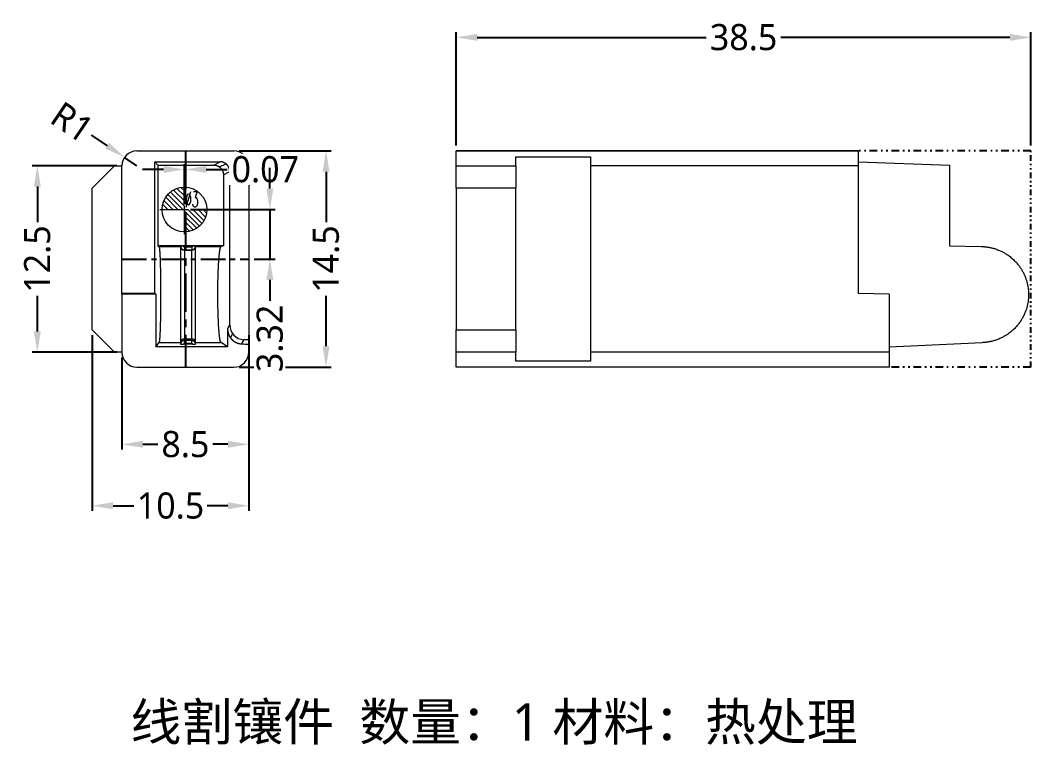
# Model space of a CAD drawing. Header units: millimetres. Extents: x 2455 to 2643, y 2006 to 2127.
# Drawn here: x 2575 to 2642.8, y 2006.4 to 2055 of the extents above; entities that cross this region are included whole.
import ezdxf
from ezdxf.enums import TextEntityAlignment as Align

# ---------------------------------------------------------------- set-up
doc = ezdxf.new("R2010")
doc.units = ezdxf.units.MM
doc.linetypes.add('CENTER', pattern=[50.8, 31.75, -6.35, 6.35, -6.35])
doc.linetypes.add('DIVIDE', pattern=[31.75, 12.7, -6.35, 0, -6.35, 0, -6.35])
doc.layers.add('21', color=7, linetype='Continuous', true_color=0xffffff)
doc.layers.add('dim', color=82, linetype='Continuous', lineweight=9)
doc.layers.add('epin', color=13, linetype='Continuous', lineweight=9)
doc.styles.add('Capful-A', font='')
doc.styles.add('TXT05', font='txt.shx', dxfattribs={"width": 0.5, "bigfont": 'gbcbig.shx'})
doc.styles.get('Capful-A').set_extended_font_data('Microsoft YaHei')
doc.dimstyles.new('Capful-A-1.0', dxfattribs={"dimscale": 0.7, "dimtxt": 2.5, "dimasz": 2.5, "dimexe": 1.5, "dimexo": 1, "dimgap": 1.5, "dimtad": 0, "dimdsep": 46, "dimtxsty": 'Capful-A', "dimcen": 0, "dimclrt": 2, "dimazin": 2, "dimtfac": 1, "dimtmove": 0, "dimatfit": 3, "dimfxl": 0, "dimtolj": 1, "dimtzin": 0, "dimarcsym": 0})

# ---------------------------------------------------------------- blocks, each defined once
blk = doc.blocks.new('*D30')
at = {"layer": 'Defpoints', "color": 0, "transparency": 16777216}
for p in [(2579.85, 2034.2), (2590.35, 2034.2), (2590.35, 2022.412)]:
    blk.add_point(p, dxfattribs=at)
at = {"layer": 'dim', "color": 0, "lineweight": -2, "transparency": 16777216}
for p, q in [((2579.85, 2033.851), (2579.85, 2022.062)), ((2590.35, 2033.851), (2590.35, 2022.062)), ((2581.25, 2022.412), (2582.64, 2022.412)), ((2588.95, 2022.412), (2587.561, 2022.412))]:
    blk.add_line(p, q, dxfattribs=at)
at = {"layer": 'dim', "color": 0, "transparency": 16777216}
for points in [[(2581.25, 2022.645), (2581.25, 2022.178), (2579.85, 2022.412)], [(2588.95, 2022.645), (2588.95, 2022.178), (2590.35, 2022.412)]]:
    blk.add_solid(points, dxfattribs=at)
at = {"layer": 'dim', "color": 2, "transparency": 16777216, "insert": (2585.1, 2022.412), "char_height": 1.75, "attachment_point": 5, "style": 'Capful-A', "bg_fill": 3, "box_fill_scale": 1.1, "bg_fill_color": 256, "bg_fill_true_color": 13158600, "bg_fill_transparency": 0}
blk.add_mtext('\\A1;10.5', dxfattribs=at)
blk = doc.blocks.new('*D31')
at = {"layer": 'Defpoints', "color": 0, "transparency": 16777216}
for p in [(2581.85, 2032.7), (2590.35, 2032.7), (2590.35, 2026.531)]:
    blk.add_point(p, dxfattribs=at)
at = {"layer": 'dim', "color": 0, "lineweight": -2, "transparency": 16777216}
for p, q in [((2581.85, 2032.351), (2581.85, 2026.181)), ((2590.35, 2032.351), (2590.35, 2026.181)), ((2583.25, 2026.531), (2584.254, 2026.531)), ((2588.95, 2026.531), (2587.947, 2026.531))]:
    blk.add_line(p, q, dxfattribs=at)
at = {"layer": 'dim', "color": 0, "transparency": 16777216}
for points in [[(2583.25, 2026.764), (2583.25, 2026.298), (2581.85, 2026.531)], [(2588.95, 2026.764), (2588.95, 2026.298), (2590.35, 2026.531)]]:
    blk.add_solid(points, dxfattribs=at)
at = {"layer": 'dim', "color": 2, "transparency": 16777216, "insert": (2586.1, 2026.531), "char_height": 1.75, "attachment_point": 5, "style": 'Capful-A', "bg_fill": 3, "box_fill_scale": 1.1, "bg_fill_color": 256, "bg_fill_true_color": 13158600, "bg_fill_transparency": 0}
blk.add_mtext('\\A1;8.5', dxfattribs=at)
blk = doc.blocks.new('*D32')
at = {"layer": 'Defpoints', "color": 0, "transparency": 16777216}
for p in [(2589.35, 2046.2), (2595.523, 2046.2), (2589.35, 2031.7)]:
    blk.add_point(p, dxfattribs=at)
at = {"layer": 'dim', "color": 0, "lineweight": -2, "transparency": 16777216}
for p, q in [((2589.7, 2046.2), (2595.873, 2046.2)), ((2595.523, 2044.8), (2595.523, 2041.411)), ((2595.523, 2033.1), (2595.523, 2036.49)), ((2589.7, 2031.7), (2595.873, 2031.7))]:
    blk.add_line(p, q, dxfattribs=at)
at = {"layer": 'dim', "color": 0, "transparency": 16777216}
for points in [[(2595.29, 2044.8), (2595.757, 2044.8), (2595.523, 2046.2)], [(2595.29, 2033.1), (2595.757, 2033.1), (2595.523, 2031.7)]]:
    blk.add_solid(points, dxfattribs=at)
at = {"layer": 'dim', "color": 2, "transparency": 16777216, "insert": (2595.523, 2038.95), "char_height": 1.75, "attachment_point": 5, "rotation": 90, "style": 'Capful-A', "bg_fill": 3, "box_fill_scale": 1.1, "bg_fill_color": 256, "bg_fill_true_color": 13158600, "bg_fill_transparency": 0}
blk.add_mtext('\\A1;14.5', dxfattribs=at)
blk = doc.blocks.new('epin_ejp_3')
at = {"layer": 'epin'}
h = blk.add_hatch(dxfattribs=at)
h.set_pattern_fill('_ANSI31', color=123, scale=0.075, angle=90)
h.set_pattern_definition([(135, (-191.06214, 45.0218), (-0.1683798, -0.1683798), [])])
h.paths.add_polyline_path([(0, 1.5, 0.4142136), (-1.5, 0), (0, 0)])
h.paths.add_polyline_path([(1.5, 0), (0, 0), (0, -1.5, 0.4142136)])
at = {"layer": 'epin', "color": 1, "linetype": 'CENTER', "ltscale": 0.06}
for p, q in [((0, -1.65), (0, 1.65)), ((-1.65, 0), (1.65, 0))]:
    blk.add_line(p, q, dxfattribs=at)
at = {"layer": 'epin'}
blk.add_circle((0, 0), 1.5, dxfattribs=at)
at = {"layer": 'epin', "color": 6, "style": 'TXT05', "width": 0.5}
blk.add_text('%%c3', height=1.05, dxfattribs=at).set_placement((0.4975, 0.675), align=Align.MIDDLE)
blk = doc.blocks.new('*D34')
at = {"layer": 'Defpoints', "color": 0, "transparency": 16777216}
for p in [(2582.022, 2045.76), (2582.85, 2045.2)]:
    blk.add_point(p, dxfattribs=at)
at = {"layer": 'dim', "color": 0, "lineweight": -2, "transparency": 16777216}
for p, q in [((2579.702, 2047.328), (2580.862, 2046.544)), ((2582.85, 2045.2), (2582.022, 2045.76))]:
    blk.add_line(p, q, dxfattribs=at)
at = {"layer": 'dim', "color": 0, "transparency": 16777216}
blk.add_solid([(2580.993, 2046.738), (2580.731, 2046.351), (2582.022, 2045.76)], dxfattribs=at)
at = {"layer": 'dim', "color": 2, "transparency": 16777216, "insert": (2578.522, 2048.125), "char_height": 1.75, "attachment_point": 5, "rotation": 325.95114, "style": 'Capful-A', "bg_fill": 3, "box_fill_scale": 1.1, "bg_fill_color": 256, "bg_fill_true_color": 13158600, "bg_fill_transparency": 0}
blk.add_mtext('\\A1;R1', dxfattribs=at)
blk = doc.blocks.new('*D35')
at = {"layer": 'Defpoints', "color": 0, "transparency": 16777216}
for p in [(2586.1, 2044.954), (2586.035, 2042.266), (2586.1, 2042.266)]:
    blk.add_point(p, dxfattribs=at)
at = {"layer": 'dim', "color": 0, "lineweight": -2, "transparency": 16777216}
for p, q in [((2586.035, 2042.616), (2586.035, 2045.303)), ((2586.1, 2042.616), (2586.1, 2045.303)), ((2584.635, 2044.954), (2583.235, 2044.954)), ((2586.035, 2044.954), (2586.1, 2044.954)), ((2587.5, 2044.954), (2588.9, 2044.954))]:
    blk.add_line(p, q, dxfattribs=at)
at = {"layer": 'dim', "color": 0, "transparency": 16777216}
for points in [[(2584.635, 2045.187), (2584.635, 2044.72), (2586.035, 2044.954)], [(2587.5, 2045.187), (2587.5, 2044.72), (2586.1, 2044.954)]]:
    blk.add_solid(points, dxfattribs=at)
at = {"layer": 'dim', "color": 2, "transparency": 16777216, "insert": (2591.453, 2044.954), "char_height": 1.75, "attachment_point": 5, "style": 'Capful-A', "bg_fill": 3, "box_fill_scale": 1.1, "bg_fill_color": 256, "bg_fill_true_color": 13158600, "bg_fill_transparency": 0}
blk.add_mtext('\\A1;0.07', dxfattribs=at)
blk = doc.blocks.new('*D36')
at = {"layer": 'Defpoints', "color": 0, "transparency": 16777216}
for p in [(2586.1, 2042.266), (2590.35, 2038.95), (2591.759, 2038.95)]:
    blk.add_point(p, dxfattribs=at)
at = {"layer": 'dim', "color": 0, "lineweight": -2, "transparency": 16777216}
for p, q in [((2591.759, 2043.666), (2591.759, 2045.066)), ((2586.45, 2042.266), (2592.109, 2042.266)), ((2591.759, 2042.266), (2591.759, 2038.95)), ((2590.7, 2038.95), (2592.109, 2038.95)), ((2591.759, 2037.55), (2591.759, 2036.15))]:
    blk.add_line(p, q, dxfattribs=at)
at = {"layer": 'dim', "color": 0, "transparency": 16777216}
for points in [[(2591.526, 2043.666), (2591.992, 2043.666), (2591.759, 2042.266)], [(2591.526, 2037.55), (2591.992, 2037.55), (2591.759, 2038.95)]]:
    blk.add_solid(points, dxfattribs=at)
at = {"layer": 'dim', "color": 2, "transparency": 16777216, "insert": (2591.759, 2033.629), "char_height": 1.75, "attachment_point": 5, "rotation": 90, "style": 'Capful-A', "bg_fill": 3, "box_fill_scale": 1.1, "bg_fill_color": 256, "bg_fill_true_color": 13158600, "bg_fill_transparency": 0}
blk.add_mtext('\\A1;3.32', dxfattribs=at)
blk = doc.blocks.new('*D37')
at = {"layer": 'Defpoints', "color": 0, "transparency": 16777216}
for p in [(2576.177, 2045.2), (2581.85, 2045.2), (2581.85, 2032.7)]:
    blk.add_point(p, dxfattribs=at)
at = {"layer": 'dim', "color": 0, "lineweight": -2, "transparency": 16777216}
for p, q in [((2581.501, 2045.2), (2575.828, 2045.2)), ((2576.177, 2043.8), (2576.177, 2041.411)), ((2576.177, 2034.1), (2576.177, 2036.49)), ((2581.501, 2032.7), (2575.828, 2032.7))]:
    blk.add_line(p, q, dxfattribs=at)
at = {"layer": 'dim', "color": 0, "transparency": 16777216}
for points in [[(2575.944, 2043.8), (2576.411, 2043.8), (2576.177, 2045.2)], [(2575.944, 2034.1), (2576.411, 2034.1), (2576.177, 2032.7)]]:
    blk.add_solid(points, dxfattribs=at)
at = {"layer": 'dim', "color": 2, "transparency": 16777216, "insert": (2576.177, 2038.95), "char_height": 1.75, "attachment_point": 5, "rotation": 90, "style": 'Capful-A', "bg_fill": 3, "box_fill_scale": 1.1, "bg_fill_color": 256, "bg_fill_true_color": 13158600, "bg_fill_transparency": 0}
blk.add_mtext('\\A1;12.5', dxfattribs=at)
blk = doc.blocks.new('*D45')
at = {"layer": 'Defpoints', "color": 0, "transparency": 16777216}
for p in [(2642.753, 2053.807), (2604.253, 2046.2), (2642.753, 2046.2)]:
    blk.add_point(p, dxfattribs=at)
at = {"layer": 'dim', "color": 0, "lineweight": -2, "transparency": 16777216}
for p, q in [((2604.253, 2046.55), (2604.253, 2054.157)), ((2642.753, 2046.55), (2642.753, 2054.157)), ((2605.653, 2053.807), (2621.003, 2053.807)), ((2641.353, 2053.807), (2626.003, 2053.807))]:
    blk.add_line(p, q, dxfattribs=at)
at = {"layer": 'dim', "color": 0, "transparency": 16777216}
for points in [[(2605.653, 2054.041), (2605.653, 2053.574), (2604.253, 2053.807)], [(2641.353, 2054.041), (2641.353, 2053.574), (2642.753, 2053.807)]]:
    blk.add_solid(points, dxfattribs=at)
at = {"layer": 'dim', "color": 2, "transparency": 16777216, "insert": (2623.503, 2053.807), "char_height": 1.75, "attachment_point": 5, "style": 'Capful-A', "bg_fill": 3, "box_fill_scale": 1.1, "bg_fill_color": 256, "bg_fill_true_color": 13158600, "bg_fill_transparency": 0}
blk.add_mtext('\\A1;38.5', dxfattribs=at)

msp = doc.modelspace()

# ---------------------------------------------------------------- linework, layer by layer
at = {"layer": '21', "color": 7, "linetype": 'Continuous', "lineweight": 18}
for p, q in [((2582.85, 2046.2), (2589.35, 2046.2)), ((2604.253, 2046.2), (2631.213, 2046.2)), ((2604.253, 2045.2), (2604.253, 2046.2)), ((2631.213, 2046.2), (2604.253, 2046.2)), ((2631.213, 2045.2), (2631.213, 2046.2)), ((2584.041, 2036.636), (2584.041, 2045.463)), ((2584.041, 2045.463), (2584.253, 2045.25)), ((2584.041, 2045.463), (2588.42, 2045.463)), ((2587.994, 2045.25), (2588.42, 2045.463)), ((2588.384, 2045.121), (2588.81, 2045.333)), ((2608.253, 2045.2), (2608.253, 2045.8)), ((2608.253, 2045.8), (2613.253, 2045.8)), ((2613.253, 2045.8), (2613.253, 2045.2)), ((2631.213, 2045.463), (2637.303, 2045.25)), ((2581.35, 2045.2), (2579.85, 2043.7)), ((2581.35, 2045.2), (2581.85, 2045.2)), ((2581.85, 2036.636), (2581.85, 2045.2)), ((2584.253, 2045.25), (2584.253, 2039.825)), ((2584.253, 2045.25), (2587.994, 2045.25)), ((2588.644, 2044.602), (2589.07, 2044.814)), ((2588.644, 2044.602), (2588.644, 2039.825)), ((2589.07, 2034.54), (2589.07, 2044.814)), ((2590.35, 2045.2), (2590.35, 2033.53)), ((2604.253, 2043.7), (2604.253, 2045.2)), ((2604.253, 2045.2), (2608.253, 2045.2)), ((2608.253, 2045.2), (2608.253, 2043.7)), ((2613.253, 2045.2), (2613.253, 2032.7)), ((2631.213, 2045.2), (2613.253, 2045.2)), ((2631.213, 2036.636), (2631.213, 2045.2)), ((2637.303, 2045.25), (2637.303, 2039.825)), ((2579.85, 2034.2), (2579.85, 2043.7)), ((2604.253, 2043.7), (2604.253, 2034.2)), ((2608.253, 2043.7), (2604.253, 2043.7)), ((2608.253, 2034.2), (2608.253, 2043.7)), ((2584.253, 2039.825), (2584.328, 2039.788)), ((2588.644, 2039.825), (2584.253, 2039.825)), ((2584.328, 2039.788), (2585.778, 2039.788)), ((2585.778, 2039.81), (2585.778, 2039.788)), ((2585.778, 2039.788), (2585.778, 2033.347)), ((2586.578, 2039.814), (2585.978, 2039.814)), ((2586.028, 2039.76), (2586.528, 2039.76)), ((2586.028, 2039.56), (2586.528, 2039.56)), ((2586.028, 2039.56), (2586.028, 2039.538)), ((2586.028, 2039.538), (2586.528, 2039.538)), ((2586.028, 2039.538), (2586.028, 2033.597)), ((2586.528, 2039.538), (2586.528, 2039.56)), ((2586.528, 2033.597), (2586.528, 2039.538)), ((2586.778, 2039.788), (2586.778, 2039.81)), ((2586.778, 2033.347), (2586.778, 2039.788)), ((2586.778, 2039.788), (2588.495, 2039.788)), ((2588.644, 2039.825), (2588.495, 2039.788)), ((2637.303, 2039.825), (2639.437, 2039.788)), ((2584.041, 2036.636), (2581.85, 2036.636)), ((2581.85, 2036.6), (2581.85, 2036.636)), ((2584.112, 2036.6), (2581.85, 2036.6)), ((2581.85, 2036.6), (2581.85, 2032.7)), ((2584.041, 2036.636), (2584.112, 2036.6)), ((2584.112, 2036.6), (2584.112, 2033.074)), ((2633.253, 2036.6), (2631.213, 2036.636)), ((2633.253, 2036.6), (2633.253, 2032.7)), ((2579.85, 2034.2), (2581.35, 2032.7)), ((2588.927, 2034.26), (2588.927, 2033.074)), ((2589.257, 2033.955), (2589.114, 2033.675)), ((2604.253, 2034.2), (2608.253, 2034.2)), ((2604.253, 2032.7), (2604.253, 2034.2)), ((2608.253, 2034.2), (2608.253, 2032.7)), ((2584.112, 2033.074), (2584.331, 2033.347)), ((2588.927, 2033.074), (2584.112, 2033.074)), ((2584.331, 2033.347), (2585.778, 2033.347)), ((2585.778, 2033.347), (2585.778, 2033.241)), ((2586.577, 2033.232), (2585.979, 2033.232)), ((2586.028, 2033.597), (2586.028, 2033.491)), ((2586.028, 2033.597), (2586.528, 2033.597)), ((2586.528, 2033.491), (2586.028, 2033.491)), ((2586.528, 2033.291), (2586.028, 2033.291)), ((2586.528, 2033.491), (2586.528, 2033.597)), ((2586.778, 2033.347), (2588.489, 2033.347)), ((2586.778, 2033.241), (2586.778, 2033.347)), ((2588.927, 2033.074), (2588.489, 2033.347)), ((2590.35, 2032.7), (2590.35, 2033.243)), ((2633.253, 2033.074), (2639.521, 2033.347)), ((2581.85, 2032.7), (2581.35, 2032.7)), ((2604.253, 2031.7), (2604.253, 2032.7)), ((2608.253, 2032.7), (2604.253, 2032.7)), ((2608.253, 2032.1), (2608.253, 2032.7)), ((2633.253, 2032.7), (2613.253, 2032.7)), ((2613.253, 2032.7), (2613.253, 2032.1)), ((2633.253, 2032.7), (2633.253, 2031.7)), ((2613.253, 2032.1), (2608.253, 2032.1)), ((2582.85, 2031.7), (2589.35, 2031.7)), ((2633.253, 2031.7), (2604.253, 2031.7))]:
    msp.add_line(p, q, dxfattribs=at)
at = {"layer": '21', "color": 6, "linetype": 'DIVIDE', "ltscale": 0.04}
for p, q in [((2642.753, 2046.2), (2631.213, 2046.2)), ((2642.753, 2031.7), (2633.253, 2031.7))]:
    msp.add_line(p, q, dxfattribs=at)
at = {"layer": '21', "color": 6, "linetype": 'DIVIDE', "ltscale": 0.03}
msp.add_line((2642.753, 2031.7), (2642.753, 2046.2), dxfattribs=at)
at = {"layer": '21', "color": 2, "linetype": 'Continuous', "lineweight": 18}
msp.add_circle((2586.035, 2042.266), 1.5, dxfattribs=at)
at = {"layer": '21', "color": 7, "linetype": 'Continuous', "lineweight": 18}
for centre, radius, start, end in [((2582.85, 2045.2), 1, 90, 180), ((2589.35, 2045.2), 1, 0, 90), ((2586.028, 2039.81), 0.05, 175.99322, 269.99502), ((2586.528, 2039.81), 0.05, 270.00929, 4.00246), ((2586.028, 2033.241), 0.05, 90.02828, 190.0737), ((2586.528, 2033.241), 0.05, 349.93319, 89.96484), ((2582.85, 2032.7), 1, 180, 270), ((2589.35, 2032.7), 1, 270, 0)]:
    msp.add_arc(centre, radius, start, end, dxfattribs=at)
for centre, major_axis, ratio, start_param, end_param in [((2585.978, 2039.81), (-0.2, 0), 0.017452, 4.711985, 6.283132), ((2586.028, 2039.788), (-0.25, 0), 0.999848, 0, 1.570796), ((2586.528, 2039.814), (0, -0.25), 0.999848, 0.000014, 1.557109), ((2586.528, 2039.788), (0.25, 0), 0.999848, 4.712389, 6.283185), ((2586.578, 2039.81), (-0.2, 0), 0.017452, 3.141593, 4.712763), ((2590.073, 2034.55), (0.46, 0.902), 0.988321, 2.046933, 3.564481), ((2586.028, 2033.347), (-0.25, 0), 0.999048, 4.712389, 6.283185), ((2586.528, 2033.347), (0.25, 0), 0.999048, 0, 1.570796)]:
    msp.add_ellipse(centre, major_axis=major_axis, ratio=ratio, start_param=start_param, end_param=end_param, dxfattribs=at)
for points, knots in [([(2589.07, 2044.814), (2589.07, 2044.818), (2589.07, 2044.827), (2589.069, 2044.839), (2589.069, 2044.852), (2589.068, 2044.864), (2589.067, 2044.876), (2589.066, 2044.889), (2589.064, 2044.901), (2589.062, 2044.914), (2589.06, 2044.926), (2589.058, 2044.939), (2589.055, 2044.951), (2589.052, 2044.964), (2589.049, 2044.976), (2589.046, 2044.988), (2589.042, 2045.001), (2589.039, 2045.013), (2589.035, 2045.025), (2589.03, 2045.037), (2589.026, 2045.05), (2589.021, 2045.062), (2589.016, 2045.074), (2589.01, 2045.086), (2589.005, 2045.097), (2588.999, 2045.109), (2588.993, 2045.121), (2588.986, 2045.132), (2588.98, 2045.144), (2588.973, 2045.155), (2588.966, 2045.166), (2588.959, 2045.178), (2588.951, 2045.189), (2588.943, 2045.199), (2588.935, 2045.21), (2588.927, 2045.221), (2588.918, 2045.231), (2588.909, 2045.241), (2588.9, 2045.251), (2588.891, 2045.261), (2588.881, 2045.271), (2588.872, 2045.281), (2588.862, 2045.29), (2588.852, 2045.299), (2588.841, 2045.308), (2588.831, 2045.317), (2588.82, 2045.326), (2588.809, 2045.334), (2588.798, 2045.342), (2588.786, 2045.35), (2588.774, 2045.358), (2588.763, 2045.366), (2588.751, 2045.373), (2588.738, 2045.38), (2588.726, 2045.387), (2588.714, 2045.393), (2588.701, 2045.399), (2588.688, 2045.405), (2588.675, 2045.411), (2588.662, 2045.417), (2588.648, 2045.422), (2588.635, 2045.427), (2588.621, 2045.431), (2588.608, 2045.436), (2588.594, 2045.44), (2588.58, 2045.443), (2588.566, 2045.447), (2588.551, 2045.45), (2588.537, 2045.453), (2588.523, 2045.455), (2588.508, 2045.457), (2588.494, 2045.459), (2588.479, 2045.46), (2588.464, 2045.462), (2588.449, 2045.462), (2588.435, 2045.463), (2588.425, 2045.463), (2588.42, 2045.463)], [0, 0, 0, 0, 0.012134, 0.024299, 0.036496, 0.048725, 0.060986, 0.073279, 0.085603, 0.09796, 0.110348, 0.122768, 0.135221, 0.147705, 0.160221, 0.17277, 0.185351, 0.197963, 0.210608, 0.223285, 0.235995, 0.248736, 0.26151, 0.274317, 0.287155, 0.300026, 0.31293, 0.325866, 0.338834, 0.351835, 0.364868, 0.377934, 0.391033, 0.404164, 0.417328, 0.430524, 0.443753, 0.457015, 0.47031, 0.483637, 0.496997, 0.51039, 0.523816, 0.537274, 0.550766, 0.56429, 0.577848, 0.591438, 0.605061, 0.618718, 0.632407, 0.646129, 0.659885, 0.673674, 0.687495, 0.70135, 0.715238, 0.72916, 0.743114, 0.757102, 0.771123, 0.785177, 0.799265, 0.813386, 0.82754, 0.841728, 0.855949, 0.870203, 0.884491, 0.898812, 0.913167, 0.927555, 0.941977, 0.956433, 0.970921, 0.985444, 1, 1, 1, 1]), ([(2587.994, 2045.25), (2587.998, 2045.25), (2588.007, 2045.25), (2588.02, 2045.25), (2588.033, 2045.249), (2588.046, 2045.248), (2588.059, 2045.247), (2588.072, 2045.246), (2588.085, 2045.244), (2588.098, 2045.242), (2588.11, 2045.24), (2588.123, 2045.238), (2588.136, 2045.235), (2588.148, 2045.232), (2588.16, 2045.229), (2588.173, 2045.225), (2588.185, 2045.222), (2588.197, 2045.218), (2588.209, 2045.214), (2588.221, 2045.21), (2588.233, 2045.205), (2588.244, 2045.2), (2588.256, 2045.195), (2588.267, 2045.19), (2588.279, 2045.185), (2588.29, 2045.179), (2588.301, 2045.174), (2588.312, 2045.168), (2588.323, 2045.161), (2588.333, 2045.155), (2588.344, 2045.149), (2588.354, 2045.142), (2588.364, 2045.135), (2588.374, 2045.128), (2588.384, 2045.121), (2588.394, 2045.113), (2588.404, 2045.106), (2588.413, 2045.098), (2588.422, 2045.09), (2588.431, 2045.082), (2588.44, 2045.074), (2588.449, 2045.065), (2588.457, 2045.057), (2588.466, 2045.048), (2588.474, 2045.039), (2588.482, 2045.03), (2588.49, 2045.021), (2588.497, 2045.012), (2588.505, 2045.003), (2588.512, 2044.994), (2588.519, 2044.984), (2588.526, 2044.975), (2588.533, 2044.965), (2588.539, 2044.955), (2588.546, 2044.945), (2588.552, 2044.935), (2588.558, 2044.925), (2588.563, 2044.915), (2588.569, 2044.905), (2588.574, 2044.894), (2588.579, 2044.884), (2588.584, 2044.874), (2588.589, 2044.863), (2588.594, 2044.852), (2588.598, 2044.842), (2588.602, 2044.831), (2588.606, 2044.82), (2588.61, 2044.81), (2588.613, 2044.799), (2588.617, 2044.788), (2588.62, 2044.777), (2588.623, 2044.766), (2588.626, 2044.755), (2588.628, 2044.744), (2588.63, 2044.733), (2588.633, 2044.722), (2588.635, 2044.711), (2588.636, 2044.7), (2588.638, 2044.689), (2588.639, 2044.678), (2588.641, 2044.667), (2588.642, 2044.656), (2588.643, 2044.645), (2588.643, 2044.634), (2588.644, 2044.623), (2588.644, 2044.613), (2588.644, 2044.605), (2588.644, 2044.602)], [0, 0, 0, 0, 0.012845, 0.025665, 0.038458, 0.051225, 0.063965, 0.07668, 0.089369, 0.102031, 0.114668, 0.127278, 0.139862, 0.152421, 0.164953, 0.17746, 0.18994, 0.202394, 0.214823, 0.227226, 0.239602, 0.251953, 0.264278, 0.276577, 0.28885, 0.301097, 0.313319, 0.325514, 0.337684, 0.349828, 0.361947, 0.374039, 0.386106, 0.398147, 0.410163, 0.422153, 0.434117, 0.446055, 0.457968, 0.469855, 0.481717, 0.493553, 0.505363, 0.517148, 0.528908, 0.540641, 0.55235, 0.564033, 0.57569, 0.587322, 0.598929, 0.61051, 0.622066, 0.633596, 0.645102, 0.656581, 0.668036, 0.679465, 0.690869, 0.702248, 0.713601, 0.724929, 0.736232, 0.74751, 0.758763, 0.76999, 0.781193, 0.79237, 0.803522, 0.81465, 0.825752, 0.836829, 0.847881, 0.858908, 0.869911, 0.880888, 0.89184, 0.902768, 0.913671, 0.924549, 0.935402, 0.94623, 0.957033, 0.967812, 0.978566, 0.989295, 1, 1, 1, 1]), ([(2584.328, 2039.788), (2584.329, 2039.787), (2584.331, 2039.786), (2584.333, 2039.782), (2584.335, 2039.778), (2584.337, 2039.772), (2584.34, 2039.765), (2584.342, 2039.755), (2584.345, 2039.744), (2584.347, 2039.732), (2584.35, 2039.716), (2584.353, 2039.696), (2584.356, 2039.672), (2584.36, 2039.64), (2584.364, 2039.6), (2584.368, 2039.551), (2584.372, 2039.502), (2584.376, 2039.453), (2584.38, 2039.388), (2584.385, 2039.306), (2584.391, 2039.207), (2584.395, 2039.108), (2584.399, 2039.009), (2584.403, 2038.91), (2584.408, 2038.778), (2584.413, 2038.612), (2584.418, 2038.412), (2584.423, 2038.213), (2584.427, 2038.013), (2584.431, 2037.746), (2584.435, 2037.412), (2584.438, 2037.011), (2584.439, 2036.608), (2584.438, 2036.206), (2584.436, 2035.802), (2584.432, 2035.465), (2584.428, 2035.195), (2584.424, 2034.993), (2584.42, 2034.79), (2584.415, 2034.587), (2584.41, 2034.417), (2584.405, 2034.281), (2584.402, 2034.179), (2584.398, 2034.077), (2584.393, 2033.974), (2584.388, 2033.872), (2584.383, 2033.786), (2584.379, 2033.717), (2584.375, 2033.666), (2584.371, 2033.614), (2584.367, 2033.562), (2584.363, 2033.519), (2584.359, 2033.484), (2584.356, 2033.457), (2584.353, 2033.435), (2584.35, 2033.417), (2584.348, 2033.404), (2584.345, 2033.39), (2584.343, 2033.379), (2584.34, 2033.37), (2584.338, 2033.363), (2584.336, 2033.357), (2584.334, 2033.351), (2584.332, 2033.349), (2584.331, 2033.347)], [0, 0, 0, 0, 0.000488, 0.000977, 0.001953, 0.00293, 0.003906, 0.005859, 0.007812, 0.009766, 0.011719, 0.015625, 0.019531, 0.023438, 0.03125, 0.039062, 0.046875, 0.054688, 0.0625, 0.078125, 0.09375, 0.109375, 0.125, 0.140625, 0.15625, 0.1875, 0.21875, 0.25, 0.28125, 0.3125, 0.375, 0.4375, 0.5, 0.5625, 0.625, 0.6875, 0.71875, 0.75, 0.78125, 0.8125, 0.84375, 0.859375, 0.875, 0.890625, 0.90625, 0.921875, 0.9375, 0.945312, 0.953125, 0.960938, 0.96875, 0.976562, 0.980469, 0.984375, 0.988281, 0.990234, 0.992188, 0.994141, 0.996094, 0.99707, 0.998047, 0.999023, 0.999512, 1, 1, 1, 1]), ([(2586.028, 2039.76), (2586.028, 2039.734), (2586.028, 2039.709), (2586.028, 2039.661), (2586.028, 2039.639), (2586.028, 2039.602), (2586.028, 2039.587), (2586.028, 2039.566), (2586.028, 2039.561), (2586.028, 2039.56)], [0, 0, 0, 0, 0.25, 0.25, 0.5, 0.5, 0.75, 0.75, 1, 1, 1, 1]), ([(2586.528, 2039.56), (2586.531, 2039.56), (2586.536, 2039.56), (2586.544, 2039.561), (2586.553, 2039.562), (2586.561, 2039.562), (2586.569, 2039.564), (2586.577, 2039.565), (2586.585, 2039.567), (2586.593, 2039.569), (2586.601, 2039.571), (2586.609, 2039.574), (2586.617, 2039.577), (2586.625, 2039.58), (2586.633, 2039.583), (2586.641, 2039.587), (2586.649, 2039.591), (2586.656, 2039.596), (2586.664, 2039.6), (2586.671, 2039.605), (2586.678, 2039.61), (2586.685, 2039.616), (2586.692, 2039.621), (2586.699, 2039.627), (2586.705, 2039.634), (2586.712, 2039.641), (2586.718, 2039.647), (2586.724, 2039.655), (2586.73, 2039.662), (2586.736, 2039.671), (2586.741, 2039.68), (2586.747, 2039.69), (2586.753, 2039.7), (2586.758, 2039.712), (2586.763, 2039.724), (2586.767, 2039.736), (2586.771, 2039.75), (2586.774, 2039.764), (2586.776, 2039.779), (2586.778, 2039.794), (2586.778, 2039.805), (2586.778, 2039.81)], [0, 0, 0, 0, 0.020676, 0.041448, 0.062316, 0.083281, 0.104341, 0.125498, 0.14675, 0.168099, 0.189544, 0.211085, 0.232722, 0.254456, 0.276285, 0.298211, 0.320233, 0.342351, 0.364565, 0.386876, 0.409283, 0.431786, 0.454385, 0.477081, 0.501172, 0.525351, 0.547714, 0.571403, 0.596418, 0.622758, 0.650424, 0.679417, 0.709734, 0.741378, 0.774347, 0.808642, 0.844263, 0.881209, 0.91948, 0.959078, 1, 1, 1, 1]), ([(2586.528, 2039.76), (2586.528, 2039.749), (2586.528, 2039.737), (2586.528, 2039.712), (2586.528, 2039.7), (2586.528, 2039.675), (2586.528, 2039.663), (2586.528, 2039.641), (2586.528, 2039.63), (2586.528, 2039.611), (2586.528, 2039.602), (2586.528, 2039.587), (2586.528, 2039.58), (2586.528, 2039.57), (2586.528, 2039.567), (2586.528, 2039.562), (2586.528, 2039.561), (2586.528, 2039.56)], [0, 0, 0, 0, 0.125, 0.125, 0.25, 0.25, 0.375, 0.375, 0.5, 0.5, 0.625, 0.625, 0.75, 0.75, 0.875, 0.875, 1, 1, 1, 1]), ([(2588.489, 2033.347), (2588.488, 2033.348), (2588.487, 2033.349), (2588.485, 2033.35), (2588.483, 2033.352), (2588.481, 2033.354), (2588.479, 2033.357), (2588.477, 2033.36), (2588.475, 2033.362), (2588.473, 2033.366), (2588.471, 2033.369), (2588.469, 2033.372), (2588.467, 2033.376), (2588.465, 2033.38), (2588.463, 2033.384), (2588.461, 2033.389), (2588.46, 2033.393), (2588.458, 2033.398), (2588.456, 2033.403), (2588.454, 2033.408), (2588.452, 2033.413), (2588.451, 2033.419), (2588.449, 2033.424), (2588.447, 2033.43), (2588.445, 2033.436), (2588.444, 2033.442), (2588.442, 2033.448), (2588.44, 2033.454), (2588.439, 2033.461), (2588.437, 2033.467), (2588.436, 2033.474), (2588.434, 2033.481), (2588.432, 2033.488), (2588.431, 2033.495), (2588.429, 2033.502), (2588.428, 2033.509), (2588.426, 2033.516), (2588.425, 2033.524), (2588.423, 2033.531), (2588.422, 2033.539), (2588.42, 2033.547), (2588.419, 2033.554), (2588.417, 2033.562), (2588.416, 2033.57), (2588.415, 2033.578), (2588.413, 2033.586), (2588.412, 2033.594), (2588.41, 2033.602), (2588.409, 2033.61), (2588.408, 2033.618), (2588.407, 2033.627), (2588.405, 2033.635), (2588.404, 2033.643), (2588.403, 2033.651), (2588.401, 2033.66), (2588.4, 2033.668), (2588.399, 2033.677), (2588.398, 2033.685), (2588.397, 2033.693), (2588.396, 2033.702), (2588.394, 2033.71), (2588.393, 2033.719), (2588.392, 2033.727), (2588.391, 2033.735), (2588.39, 2033.744), (2588.389, 2033.752), (2588.388, 2033.761), (2588.384, 2033.796), (2588.376, 2033.861), (2588.366, 2033.962), (2588.356, 2034.067), (2588.346, 2034.2), (2588.334, 2034.364), (2588.322, 2034.565), (2588.311, 2034.774), (2588.3, 2035.041), (2588.289, 2035.374), (2588.28, 2035.779), (2588.274, 2036.192), (2588.273, 2036.608), (2588.275, 2037.024), (2588.281, 2037.434), (2588.291, 2037.836), (2588.303, 2038.165), (2588.315, 2038.428), (2588.326, 2038.633), (2588.338, 2038.829), (2588.35, 2038.989), (2588.361, 2039.117), (2588.371, 2039.219), (2588.381, 2039.316), (2588.389, 2039.381), (2588.394, 2039.419), (2588.396, 2039.433), (2588.398, 2039.448), (2588.4, 2039.463), (2588.402, 2039.477), (2588.404, 2039.492), (2588.407, 2039.507), (2588.409, 2039.521), (2588.411, 2039.536), (2588.414, 2039.55), (2588.416, 2039.565), (2588.419, 2039.579), (2588.422, 2039.593), (2588.424, 2039.606), (2588.427, 2039.62), (2588.43, 2039.633), (2588.433, 2039.646), (2588.436, 2039.659), (2588.439, 2039.671), (2588.442, 2039.683), (2588.445, 2039.694), (2588.448, 2039.705), (2588.451, 2039.715), (2588.454, 2039.725), (2588.458, 2039.735), (2588.461, 2039.743), (2588.465, 2039.751), (2588.468, 2039.759), (2588.472, 2039.765), (2588.476, 2039.771), (2588.479, 2039.776), (2588.483, 2039.781), (2588.487, 2039.784), (2588.491, 2039.786), (2588.493, 2039.787), (2588.495, 2039.788)], [0, 0, 0, 0, 0.002978, 0.005936, 0.008875, 0.011794, 0.014694, 0.017574, 0.020435, 0.023276, 0.026098, 0.0289, 0.031682, 0.034445, 0.037188, 0.039912, 0.042616, 0.045301, 0.047966, 0.050612, 0.053238, 0.055845, 0.058432, 0.060999, 0.063547, 0.066075, 0.068584, 0.071073, 0.073543, 0.075993, 0.078424, 0.080835, 0.083226, 0.085598, 0.087951, 0.090284, 0.092597, 0.094891, 0.097165, 0.09942, 0.101655, 0.10387, 0.106066, 0.108243, 0.1104, 0.112537, 0.114655, 0.116754, 0.118832, 0.120892, 0.122931, 0.124951, 0.126952, 0.128933, 0.130895, 0.132837, 0.134759, 0.136662, 0.138545, 0.140409, 0.142253, 0.144078, 0.145883, 0.147669, 0.149435, 0.151181, 0.152908, 0.154616, 0.172901, 0.190747, 0.208154, 0.22512, 0.252284, 0.278875, 0.304895, 0.330343, 0.373472, 0.416121, 0.458293, 0.49999, 0.54161, 0.583756, 0.626433, 0.669642, 0.695046, 0.721051, 0.74766, 0.774872, 0.791802, 0.809196, 0.827056, 0.84538, 0.848489, 0.851675, 0.854938, 0.858278, 0.861694, 0.865188, 0.868759, 0.872406, 0.876131, 0.879933, 0.883812, 0.887767, 0.8918, 0.89591, 0.900097, 0.90436, 0.908701, 0.913119, 0.917613, 0.922185, 0.926834, 0.931559, 0.936362, 0.941242, 0.946198, 0.951232, 0.956343, 0.96153, 0.966795, 0.972137, 0.977555, 0.983051, 0.988624, 0.994273, 1, 1, 1, 1]), ([(2639.437, 2039.788), (2639.471, 2039.787), (2639.514, 2039.786), (2639.581, 2039.782), (2639.642, 2039.778), (2639.702, 2039.772), (2639.771, 2039.765), (2639.843, 2039.755), (2639.916, 2039.744), (2639.982, 2039.732), (2640.06, 2039.716), (2640.147, 2039.696), (2640.239, 2039.672), (2640.349, 2039.64), (2640.469, 2039.6), (2640.596, 2039.551), (2640.709, 2039.502), (2640.812, 2039.453), (2640.939, 2039.388), (2641.08, 2039.306), (2641.229, 2039.207), (2641.363, 2039.108), (2641.483, 2039.009), (2641.593, 2038.91), (2641.727, 2038.778), (2641.875, 2038.612), (2642.025, 2038.412), (2642.154, 2038.213), (2642.263, 2038.013), (2642.385, 2037.746), (2642.499, 2037.412), (2642.581, 2037.011), (2642.611, 2036.608), (2642.591, 2036.206), (2642.52, 2035.802), (2642.415, 2035.465), (2642.3, 2035.195), (2642.196, 2034.993), (2642.073, 2034.79), (2641.927, 2034.587), (2641.784, 2034.417), (2641.654, 2034.281), (2641.547, 2034.179), (2641.428, 2034.077), (2641.298, 2033.974), (2641.151, 2033.872), (2641.012, 2033.786), (2640.887, 2033.717), (2640.786, 2033.666), (2640.674, 2033.614), (2640.548, 2033.562), (2640.429, 2033.519), (2640.32, 2033.484), (2640.229, 2033.457), (2640.142, 2033.435), (2640.064, 2033.417), (2639.999, 2033.404), (2639.926, 2033.39), (2639.854, 2033.379), (2639.786, 2033.37), (2639.726, 2033.363), (2639.665, 2033.357), (2639.598, 2033.351), (2639.556, 2033.349), (2639.521, 2033.347)], [0, 0, 0, 0, 0.000488, 0.000977, 0.001953, 0.00293, 0.003906, 0.005859, 0.007812, 0.009766, 0.011719, 0.015625, 0.019531, 0.023438, 0.03125, 0.039062, 0.046875, 0.054688, 0.0625, 0.078125, 0.09375, 0.109375, 0.125, 0.140625, 0.15625, 0.1875, 0.21875, 0.25, 0.28125, 0.3125, 0.375, 0.4375, 0.5, 0.5625, 0.625, 0.6875, 0.71875, 0.75, 0.78125, 0.8125, 0.84375, 0.859375, 0.875, 0.890625, 0.90625, 0.921875, 0.9375, 0.945312, 0.953125, 0.960938, 0.96875, 0.976562, 0.980469, 0.984375, 0.988281, 0.990234, 0.992188, 0.994141, 0.996094, 0.99707, 0.998047, 0.999023, 0.999512, 1, 1, 1, 1]), ([(2588.927, 2034.26), (2588.927, 2034.254), (2588.927, 2034.243), (2588.928, 2034.227), (2588.928, 2034.21), (2588.929, 2034.194), (2588.93, 2034.177), (2588.932, 2034.161), (2588.934, 2034.145), (2588.936, 2034.129), (2588.938, 2034.113), (2588.94, 2034.097), (2588.943, 2034.082), (2588.946, 2034.066), (2588.949, 2034.05), (2588.952, 2034.035), (2588.956, 2034.02), (2588.96, 2034.005), (2588.964, 2033.99), (2588.968, 2033.975), (2588.972, 2033.96), (2588.977, 2033.945), (2588.982, 2033.931), (2588.987, 2033.916), (2588.992, 2033.902), (2588.998, 2033.888), (2589.003, 2033.874), (2589.009, 2033.861), (2589.015, 2033.847), (2589.021, 2033.833), (2589.028, 2033.82), (2589.034, 2033.807), (2589.041, 2033.794), (2589.048, 2033.781), (2589.055, 2033.769), (2589.062, 2033.756), (2589.069, 2033.744), (2589.076, 2033.731), (2589.084, 2033.719), (2589.092, 2033.708), (2589.099, 2033.696), (2589.107, 2033.684), (2589.115, 2033.673), (2589.123, 2033.662), (2589.132, 2033.651), (2589.14, 2033.64), (2589.149, 2033.629), (2589.157, 2033.619), (2589.166, 2033.608), (2589.175, 2033.598), (2589.184, 2033.588), (2589.193, 2033.578), (2589.206, 2033.564), (2589.223, 2033.546), (2589.246, 2033.524), (2589.269, 2033.503), (2589.293, 2033.483), (2589.318, 2033.464), (2589.343, 2033.445), (2589.369, 2033.427), (2589.396, 2033.41), (2589.423, 2033.394), (2589.45, 2033.378), (2589.478, 2033.364), (2589.506, 2033.35), (2589.535, 2033.338), (2589.564, 2033.326), (2589.594, 2033.315), (2589.624, 2033.305), (2589.654, 2033.296), (2589.685, 2033.288), (2589.716, 2033.281), (2589.747, 2033.275), (2589.778, 2033.27), (2589.809, 2033.266), (2589.841, 2033.263), (2589.862, 2033.262), (2589.873, 2033.261)], [0, 0, 0, 0, 0.010963, 0.021881, 0.032754, 0.043582, 0.054364, 0.065101, 0.075793, 0.08644, 0.097041, 0.107598, 0.118109, 0.128575, 0.138996, 0.149373, 0.159704, 0.16999, 0.180231, 0.190427, 0.200579, 0.210685, 0.220747, 0.230763, 0.240735, 0.250662, 0.260545, 0.270382, 0.280175, 0.289923, 0.299627, 0.309286, 0.3189, 0.32847, 0.337995, 0.347475, 0.356911, 0.366303, 0.37565, 0.384953, 0.394212, 0.403426, 0.412596, 0.421721, 0.430803, 0.43984, 0.448833, 0.457782, 0.466687, 0.475547, 0.484364, 0.493137, 0.501866, 0.522535, 0.543208, 0.563886, 0.584569, 0.605257, 0.625951, 0.646652, 0.66736, 0.688074, 0.708797, 0.729528, 0.750268, 0.771017, 0.791776, 0.812545, 0.833325, 0.854116, 0.874918, 0.895732, 0.916559, 0.937399, 0.958252, 0.979119, 1, 1, 1, 1]), ([(2586.028, 2033.491), (2586.025, 2033.491), (2586.02, 2033.491), (2586.012, 2033.49), (2586.004, 2033.49), (2585.995, 2033.489), (2585.987, 2033.487), (2585.979, 2033.486), (2585.971, 2033.484), (2585.963, 2033.482), (2585.955, 2033.48), (2585.947, 2033.477), (2585.939, 2033.474), (2585.931, 2033.471), (2585.923, 2033.468), (2585.915, 2033.464), (2585.907, 2033.46), (2585.9, 2033.456), (2585.893, 2033.451), (2585.885, 2033.446), (2585.878, 2033.441), (2585.871, 2033.436), (2585.864, 2033.43), (2585.856, 2033.423), (2585.847, 2033.413), (2585.838, 2033.403), (2585.831, 2033.395), (2585.825, 2033.387), (2585.819, 2033.379), (2585.814, 2033.37), (2585.808, 2033.36), (2585.803, 2033.35), (2585.798, 2033.339), (2585.793, 2033.327), (2585.789, 2033.314), (2585.785, 2033.301), (2585.782, 2033.287), (2585.78, 2033.272), (2585.778, 2033.257), (2585.778, 2033.246), (2585.778, 2033.241)], [0, 0, 0, 0, 0.020705, 0.041502, 0.062392, 0.083375, 0.10445, 0.125618, 0.146879, 0.168233, 0.189679, 0.211219, 0.232852, 0.254578, 0.276397, 0.298309, 0.320315, 0.342414, 0.364606, 0.386892, 0.409271, 0.431744, 0.45431, 0.47697, 0.515515, 0.554872, 0.577674, 0.60186, 0.627429, 0.654381, 0.682717, 0.712437, 0.74354, 0.776027, 0.809897, 0.845151, 0.881789, 0.919809, 0.959213, 1, 1, 1, 1]), ([(2585.778, 2033.241), (2585.778, 2033.241), (2585.778, 2033.241), (2585.778, 2033.24), (2585.779, 2033.24), (2585.78, 2033.24), (2585.781, 2033.239), (2585.782, 2033.239), (2585.784, 2033.239), (2585.785, 2033.239), (2585.787, 2033.238), (2585.789, 2033.238), (2585.791, 2033.238), (2585.794, 2033.238), (2585.796, 2033.237), (2585.799, 2033.237), (2585.801, 2033.237), (2585.804, 2033.237), (2585.807, 2033.236), (2585.81, 2033.236), (2585.813, 2033.236), (2585.817, 2033.236), (2585.82, 2033.236), (2585.823, 2033.235), (2585.826, 2033.235), (2585.83, 2033.235), (2585.833, 2033.235), (2585.836, 2033.235), (2585.84, 2033.235), (2585.843, 2033.234), (2585.846, 2033.234), (2585.85, 2033.234), (2585.853, 2033.234), (2585.856, 2033.234), (2585.859, 2033.234), (2585.862, 2033.234), (2585.872, 2033.234), (2585.89, 2033.233), (2585.914, 2033.232), (2585.935, 2033.232), (2585.953, 2033.232), (2585.967, 2033.232), (2585.975, 2033.232), (2585.979, 2033.232)], [0, 0, 0, 0, 0.021684, 0.043312, 0.064864, 0.086319, 0.107658, 0.128859, 0.149903, 0.170771, 0.191444, 0.211905, 0.232134, 0.252117, 0.271836, 0.291276, 0.310423, 0.329264, 0.347785, 0.365974, 0.383822, 0.401317, 0.41845, 0.435214, 0.4516, 0.467601, 0.483212, 0.498428, 0.513244, 0.527655, 0.54166, 0.555254, 0.568437, 0.581206, 0.593561, 0.6055, 0.617024, 0.712553, 0.79483, 0.864079, 0.920876, 0.965941, 1, 1, 1, 1]), ([(2586.028, 2033.291), (2586.028, 2033.302), (2586.028, 2033.314), (2586.028, 2033.338), (2586.028, 2033.35), (2586.028, 2033.374), (2586.028, 2033.386), (2586.028, 2033.408), (2586.028, 2033.419), (2586.028, 2033.438), (2586.028, 2033.447), (2586.028, 2033.462), (2586.028, 2033.469), (2586.028, 2033.479), (2586.028, 2033.483), (2586.028, 2033.489), (2586.028, 2033.49), (2586.028, 2033.491)], [0, 0, 0, 0, 0.125, 0.125, 0.25, 0.25, 0.375, 0.375, 0.5, 0.5, 0.625, 0.625, 0.75, 0.75, 0.875, 0.875, 1, 1, 1, 1]), ([(2586.528, 2033.291), (2586.528, 2033.316), (2586.528, 2033.342), (2586.528, 2033.389), (2586.528, 2033.411), (2586.528, 2033.448), (2586.528, 2033.463), (2586.528, 2033.484), (2586.528, 2033.49), (2586.528, 2033.491)], [0, 0, 0, 0, 0.25, 0.25, 0.5, 0.5, 0.75, 0.75, 1, 1, 1, 1]), ([(2586.778, 2033.241), (2586.778, 2033.244), (2586.778, 2033.249), (2586.778, 2033.256), (2586.777, 2033.264), (2586.776, 2033.271), (2586.775, 2033.278), (2586.774, 2033.286), (2586.773, 2033.292), (2586.771, 2033.299), (2586.77, 2033.306), (2586.768, 2033.312), (2586.766, 2033.318), (2586.764, 2033.324), (2586.762, 2033.33), (2586.759, 2033.336), (2586.757, 2033.342), (2586.755, 2033.347), (2586.752, 2033.352), (2586.75, 2033.357), (2586.747, 2033.362), (2586.744, 2033.367), (2586.742, 2033.371), (2586.739, 2033.375), (2586.736, 2033.38), (2586.733, 2033.384), (2586.731, 2033.387), (2586.728, 2033.391), (2586.725, 2033.395), (2586.722, 2033.398), (2586.717, 2033.405), (2586.708, 2033.415), (2586.695, 2033.427), (2586.682, 2033.438), (2586.668, 2033.448), (2586.653, 2033.457), (2586.638, 2033.465), (2586.623, 2033.472), (2586.607, 2033.478), (2586.592, 2033.483), (2586.576, 2033.486), (2586.56, 2033.489), (2586.544, 2033.49), (2586.533, 2033.49), (2586.528, 2033.491)], [0, 0, 0, 0, 0.019868, 0.03941, 0.058627, 0.077518, 0.096083, 0.114323, 0.132237, 0.149825, 0.167087, 0.184024, 0.200635, 0.21692, 0.23288, 0.248513, 0.263821, 0.278803, 0.29346, 0.30779, 0.321795, 0.335475, 0.348828, 0.361856, 0.374558, 0.386934, 0.398985, 0.41071, 0.422109, 0.433183, 0.443931, 0.489303, 0.534241, 0.578744, 0.622815, 0.666452, 0.709656, 0.752428, 0.794767, 0.836675, 0.878152, 0.919198, 0.959814, 1, 1, 1, 1]), ([(2586.577, 2033.232), (2586.58, 2033.232), (2586.584, 2033.232), (2586.593, 2033.232), (2586.602, 2033.232), (2586.614, 2033.232), (2586.626, 2033.232), (2586.64, 2033.232), (2586.656, 2033.233), (2586.672, 2033.233), (2586.686, 2033.234), (2586.695, 2033.234), (2586.702, 2033.234), (2586.709, 2033.234), (2586.716, 2033.235), (2586.723, 2033.235), (2586.73, 2033.235), (2586.737, 2033.236), (2586.743, 2033.236), (2586.75, 2033.236), (2586.756, 2033.237), (2586.761, 2033.237), (2586.766, 2033.238), (2586.771, 2033.239), (2586.774, 2033.239), (2586.776, 2033.24), (2586.778, 2033.24), (2586.778, 2033.241), (2586.778, 2033.241)], [0, 0, 0, 0, 0.021248, 0.04716, 0.077936, 0.113786, 0.154922, 0.201542, 0.253805, 0.311812, 0.375563, 0.399828, 0.425898, 0.453766, 0.483418, 0.514826, 0.547954, 0.582749, 0.619145, 0.65706, 0.696396, 0.737038, 0.778854, 0.821699, 0.865411, 0.90982, 0.954745, 1, 1, 1, 1]), ([(2590.35, 2033.244), (2590.35, 2033.258), (2590.35, 2033.273), (2590.35, 2033.317), (2590.35, 2033.346), (2590.35, 2033.426), (2590.35, 2033.478), (2590.35, 2033.529)], [0, 0, 0, 0, 0.154285, 0.154285, 0.459801, 0.459801, 1, 1, 1, 1])]:
    msp.add_open_spline(points, degree=3, knots=knots, dxfattribs=at)
for points, degree in [([(2585.778, 2039.81), (2585.778, 2039.799), (2585.78, 2039.775), (2585.788, 2039.737), (2585.803, 2039.699), (2585.826, 2039.661), (2585.856, 2039.627), (2585.893, 2039.598), (2585.935, 2039.577), (2585.981, 2039.563), (2586.012, 2039.56), (2586.028, 2039.56)], 3), ([(2588.927, 2034.26), (2589.07, 2034.54)], 1), ([(2589.873, 2033.261), (2589.921, 2033.355), (2589.97, 2033.448), (2590.019, 2033.541)], 3), ([(2589.873, 2033.261), (2590.032, 2033.254), (2590.191, 2033.247), (2590.35, 2033.243)], 3), ([(2590.35, 2033.529), (2590.24, 2033.532), (2590.13, 2033.537), (2590.019, 2033.541)], 3)]:
    msp.add_open_spline(points, degree=degree, dxfattribs=at)

# ---------------------------------------------------------------- block references
at = {"layer": 'epin'}
msp.add_blockref('epin_ejp_3', (2586.035, 2042.266), dxfattribs=at)

# ---------------------------------------------------------------- texts
at = {"insert": (2582.421, 2009.178), "char_height": 2.5, "attachment_point": 1, "style": 'Capful-A'}
msp.add_mtext_dynamic_manual_height_columns('线割镶件  数量：1 材料：热处理', width=60.68378, gutter_width=12.5, heights=[0], dxfattribs=at)

# ---------------------------------------------------------------- next in the draw order: dimensions: what is measured, and where the dimension line sits
at = {"layer": 'dim'}
for base, p1, p2, picture, middle in [((2642.753, 2053.807), (2604.253, 2046.2), (2642.753, 2046.2), '*D45', (2623.503, 2053.807)), ((2590.35, 2022.412), (2579.85, 2034.2), (2590.35, 2034.2), '*D30', (2585.1, 2022.412))]:
    dim = msp.add_linear_dim(base=base, p1=p1, p2=p2, dimstyle='Capful-A-1.0', override={"dimasz": 2, "dimexe": 0.49975, "dimexo": 0.49975, "dimgap": 0.49975}, dxfattribs=at)
    dim.commit()
    dim.dimension.update_dxf_attribs({"geometry": picture, "text_midpoint": middle, "dimtype": 160})
dim = msp.add_radius_dim(center=(2582.85, 2045.2), mpoint=(2582.022, 2045.76), dimstyle='Capful-A-1.0', override={"dimasz": 2, "dimexe": 0.49975, "dimexo": 0.49975, "dimgap": 0.49975}, dxfattribs=at)
dim.commit()
dim.dimension.update_dxf_attribs({"geometry": '*D34', "text_midpoint": (2578.522, 2048.125)})

# ---------------------------------------------------------------- next in the draw order: dimensions: what is measured, and where the dimension line sits
dim = msp.add_linear_dim(base=(2590.35, 2026.531), p1=(2581.85, 2032.7), p2=(2590.35, 2032.7), dimstyle='Capful-A-1.0', override={"dimasz": 2, "dimexe": 0.49975, "dimexo": 0.49975, "dimgap": 0.49975}, dxfattribs=at)
dim.commit()
dim.dimension.update_dxf_attribs({"geometry": '*D31', "text_midpoint": (2586.1, 2026.531), "dimtype": 160})

# ---------------------------------------------------------------- next in the draw order: linework, layer by layer
at = {"layer": '21', "color": 1, "linetype": 'CENTER', "ltscale": 0.080939}
msp.add_line((2586.1, 2046.2), (2586.1, 2031.7), dxfattribs=at)

# ---------------------------------------------------------------- next in the draw order: dimensions: what is measured, and where the dimension line sits
at = {"layer": 'dim'}
dim = msp.add_linear_dim(base=(2595.523, 2046.2), p1=(2589.35, 2031.7), p2=(2589.35, 2046.2), angle=90, dimstyle='Capful-A-1.0', override={"dimasz": 2, "dimexe": 0.49975, "dimexo": 0.49975, "dimgap": 0.49975}, dxfattribs=at)
dim.commit()
dim.dimension.update_dxf_attribs({"geometry": '*D32', "text_midpoint": (2595.523, 2038.95)})

# ---------------------------------------------------------------- next in the draw order: linework, layer by layer
at = {"layer": '21', "color": 1, "linetype": 'CENTER', "ltscale": 0.052}
msp.add_line((2581.85, 2038.95), (2590.35, 2038.95), dxfattribs=at)

# ---------------------------------------------------------------- next in the draw order: dimensions: what is measured, and where the dimension line sits
at = {"layer": 'dim'}
dim = msp.add_linear_dim(base=(2586.1005, 2044.9535), p1=(2586.0353, 2042.2664), p2=(2586.1005, 2042.2664), dimstyle='Capful-A-1.0', override={"dimasz": 2, "dimexe": 0.49975, "dimexo": 0.49975, "dimgap": 0.49975}, dxfattribs=at)
dim.commit()
dim.dimension.update_dxf_attribs({"geometry": '*D35', "text_midpoint": (2591.4528, 2044.9535), "dimtype": 160})

# ---------------------------------------------------------------- next in the draw order: dimensions: what is measured, and where the dimension line sits
for base, p1, p2, picture, middle in [((2576.177, 2045.2), (2581.85, 2032.7), (2581.85, 2045.2), '*D37', (2576.177, 2038.95)), ((2591.759, 2038.95), (2586.1, 2042.266), (2590.35, 2038.95), '*D36', (2591.759, 2033.629))]:
    dim = msp.add_linear_dim(base=base, p1=p1, p2=p2, angle=90, dimstyle='Capful-A-1.0', override={"dimasz": 2, "dimexe": 0.49975, "dimexo": 0.49975, "dimgap": 0.49975}, dxfattribs=at)
    dim.commit()
    dim.dimension.update_dxf_attribs({"geometry": picture, "text_midpoint": middle})

doc.saveas('drawing.dxf')
